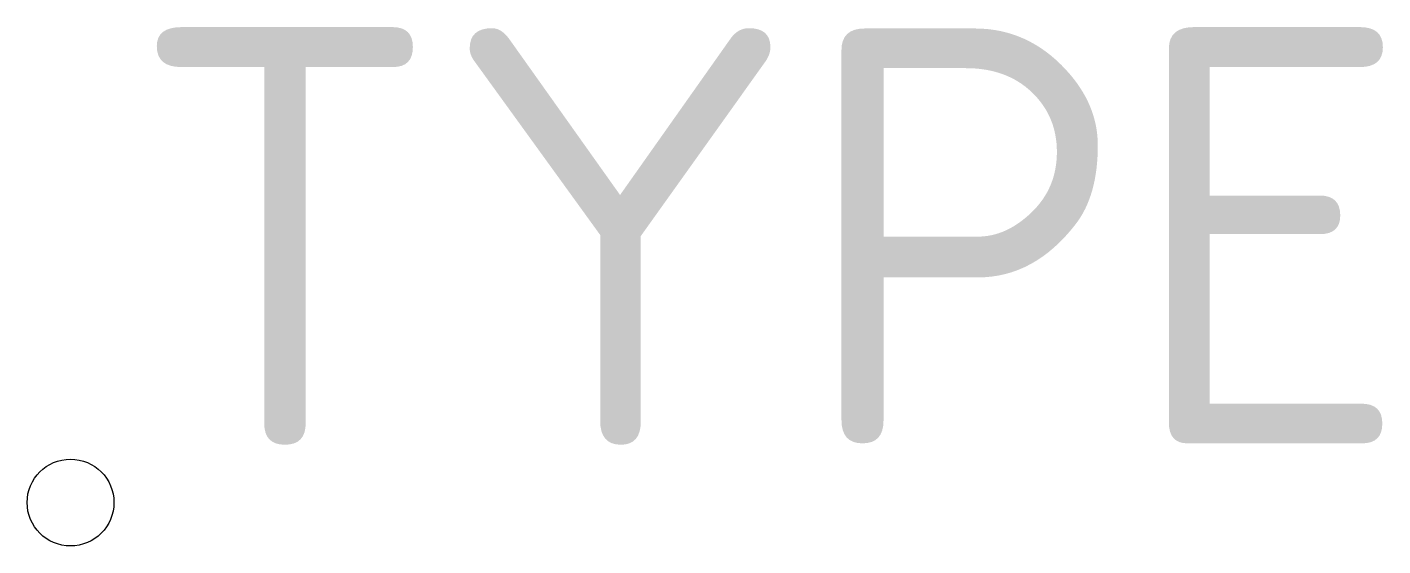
# Model space of a CAD drawing. Extents: x -0.19 to 5.67, y -0.19 to 2.06.
import ezdxf

# ---------------------------------------------------------------- set-up
doc = ezdxf.new("R2010")
doc.units = 0
doc.styles.add('NLCS-ISO', font='NLCS-ISO.ttf')

msp = doc.modelspace()

# ---------------------------------------------------------------- linework, layer by layer
msp.add_circle((0, 0), 0.1875)

# ---------------------------------------------------------------- texts
at = {"style": 'NLCS-ISO', "flags": 1}
msp.add_attdef('TYPE', (0.25, 0.25), 'APPENDAGE', height=1.8, dxfattribs=at)

doc.saveas('drawing.dxf')
